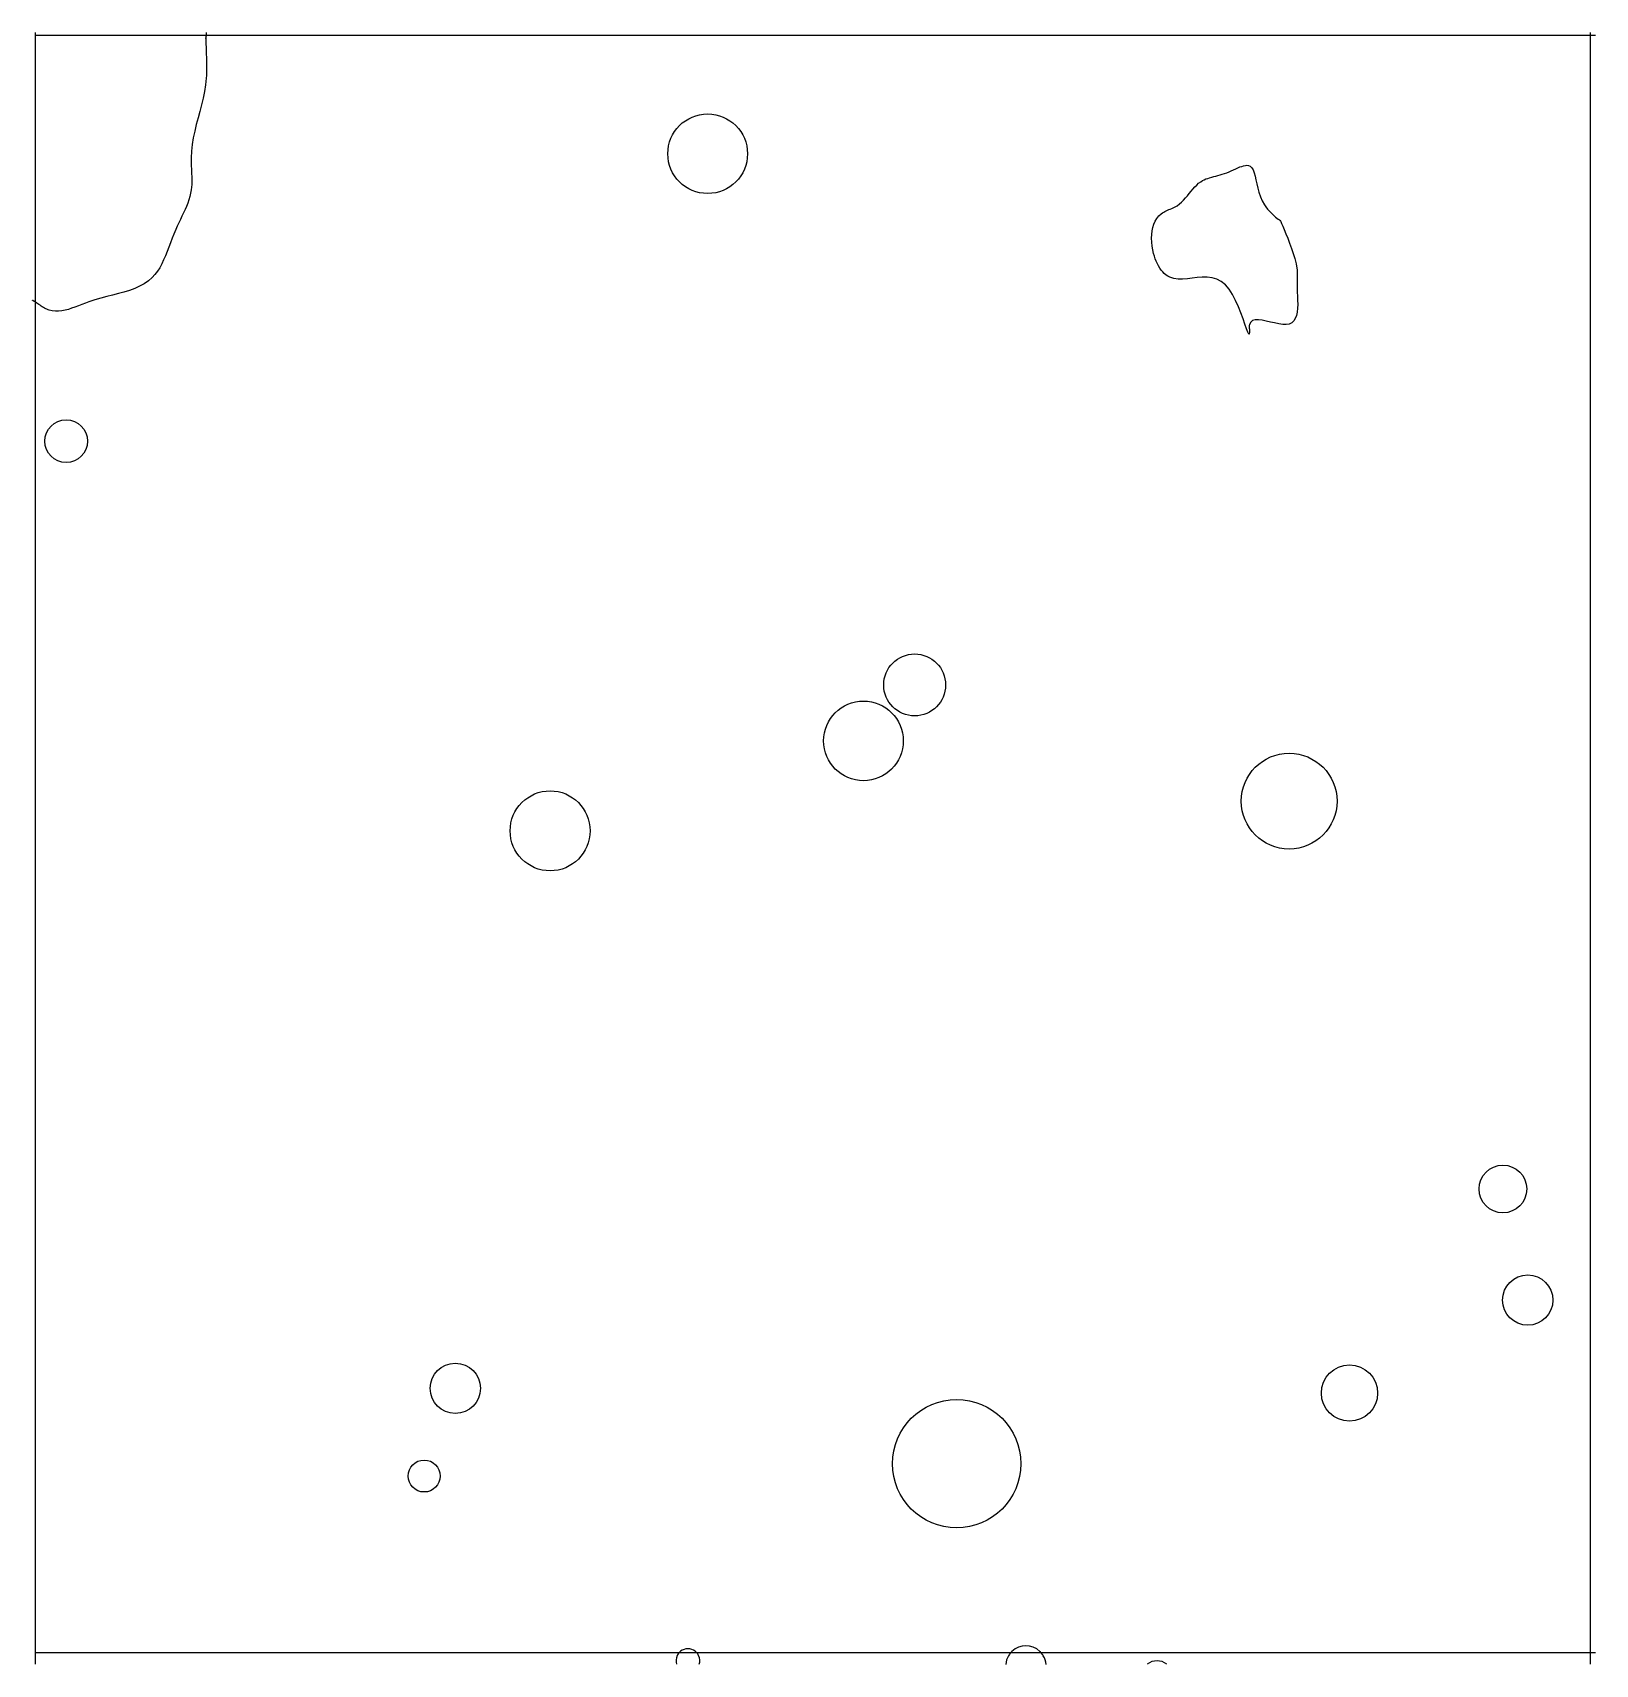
# Model space of a CAD drawing. Extents: x 1.07 to 2.06, y 6.52 to 7.55.
import ezdxf

# ---------------------------------------------------------------- set-up
doc = ezdxf.new("R2010")
doc.units = 0
doc.layers.add('LAYER1', color=7, linetype='CONTINUOUS')
doc.layers.add('LAYER12', color=5, linetype='CONTINUOUS')

msp = doc.modelspace()

# ---------------------------------------------------------------- linework, layer by layer
at = {"layer": 'LAYER1', "color": 7, "linetype": 'CONTINUOUS'}
for points in [[(1.1765, 7.5483), (1.1764, 7.5479), (1.1764, 7.5476), (1.1764, 7.5473), (1.1764, 7.547), (1.1764, 7.5467), (1.1764, 7.5464), (1.1764, 7.5461), (1.1763, 7.5458), (1.1763, 7.5456), (1.1763, 7.5454), (1.1763, 7.5452), (1.1763, 7.545), (1.1763, 7.5448), (1.1763, 7.5447), (1.1763, 7.5446), (1.1763, 7.5445), (1.1763, 7.5445), (1.1763, 7.5445), (1.1763, 7.5446), (1.1763, 7.5446), (1.1763, 7.5447), (1.1763, 7.5448), (1.1763, 7.5449), (1.1763, 7.545)], [(1.1765, 7.5483), (1.1765, 7.5483), (1.1765, 7.5483), (1.1765, 7.5483), (1.1765, 7.5483), (1.1765, 7.5483), (1.1765, 7.5483), (1.1765, 7.5483), (1.1765, 7.5483), (1.1765, 7.5483), (1.1765, 7.5483), (1.1765, 7.5483), (1.1765, 7.5483), (1.1765, 7.5483), (1.1765, 7.5483), (1.1765, 7.5483), (1.1765, 7.5483), (1.1765, 7.5483), (1.1765, 7.5483), (1.1765, 7.5483), (1.1765, 7.5483), (1.1765, 7.5483), (1.1765, 7.5483), (1.1765, 7.5483), (1.1765, 7.5483)], [(1.1765, 7.5483), (1.1765, 7.5483), (1.1765, 7.5483), (1.1765, 7.5483), (1.1765, 7.5483), (1.1765, 7.5483), (1.1765, 7.5483), (1.1765, 7.5483), (1.1765, 7.5483), (1.1765, 7.5483), (1.1765, 7.5483), (1.1765, 7.5483), (1.1765, 7.5483), (1.1765, 7.5483), (1.1765, 7.5483), (1.1765, 7.5483), (1.1765, 7.5483), (1.1765, 7.5483), (1.1765, 7.5483), (1.1765, 7.5483), (1.1765, 7.5483), (1.1765, 7.5483), (1.1765, 7.5483), (1.1765, 7.5483), (1.1765, 7.5483)], [(1.1765, 7.5483), (1.1765, 7.5483), (1.1765, 7.5483), (1.1765, 7.5483), (1.1765, 7.5483), (1.1765, 7.5483), (1.1765, 7.5483), (1.1765, 7.5483), (1.1765, 7.5483), (1.1765, 7.5483), (1.1765, 7.5483), (1.1765, 7.5483), (1.1765, 7.5483), (1.1765, 7.5483), (1.1765, 7.5483), (1.1765, 7.5483), (1.1765, 7.5483), (1.1765, 7.5483), (1.1765, 7.5483), (1.1765, 7.5483), (1.1765, 7.5483), (1.1765, 7.5483), (1.1765, 7.5483), (1.1765, 7.5483), (1.1765, 7.5483)], [(1.1763, 7.545), (1.1763, 7.5446), (1.1763, 7.5441), (1.1763, 7.5436), (1.1763, 7.5432), (1.1763, 7.5427), (1.1763, 7.5423), (1.1763, 7.5418), (1.1763, 7.5414), (1.1763, 7.5409), (1.1763, 7.5404), (1.1764, 7.54), (1.1764, 7.5395), (1.1764, 7.5378), (1.1765, 7.5362), (1.1765, 7.5345), (1.1766, 7.5328), (1.1766, 7.5311), (1.1767, 7.5294), (1.1767, 7.5278), (1.1767, 7.5261), (1.1767, 7.5244), (1.1767, 7.5227), (1.1766, 7.5211), (1.1765, 7.5194), (1.1761, 7.5152), (1.1754, 7.511), (1.1745, 7.5068), (1.1735, 7.5026), (1.1724, 7.4985), (1.1713, 7.4943), (1.1702, 7.4902), (1.1692, 7.486), (1.1683, 7.4818), (1.1676, 7.4776), (1.1671, 7.4733), (1.1669, 7.469), (1.1669, 7.4673), (1.1669, 7.4656), (1.167, 7.4639), (1.1671, 7.4622), (1.1672, 7.4605), (1.1672, 7.4589), (1.1673, 7.4572), (1.1674, 7.4555), (1.1674, 7.4538), (1.1673, 7.4522), (1.1672, 7.4505), (1.167, 7.4489), (1.1666, 7.4468), (1.1661, 7.4446), (1.1655, 7.4425), (1.1648, 7.4405), (1.1639, 7.4384), (1.1631, 7.4363), (1.1621, 7.4342), (1.1611, 7.4322), (1.1601, 7.4301), (1.1591, 7.428), (1.1581, 7.4258), (1.1572, 7.4237), (1.156, 7.4209), (1.1549, 7.4182), (1.1539, 7.4154), (1.1528, 7.4126), (1.1518, 7.4098), (1.1507, 7.4071), (1.1495, 7.4045), (1.1483, 7.402), (1.147, 7.3996), (1.1456, 7.3973), (1.144, 7.3953), (1.1423, 7.3934), (1.1399, 7.3912), (1.1372, 7.3894), (1.1343, 7.3878), (1.1312, 7.3864), (1.1279, 7.3852), (1.1244, 7.3842), (1.1209, 7.3832), (1.1172, 7.3822), (1.1135, 7.3813), (1.1097, 7.3803), (1.106, 7.3792), (1.1022, 7.378), (1.1, 7.3771), (1.0978, 7.3763), (1.0956, 7.3755), (1.0934, 7.3747), (1.0913, 7.3739), (1.0892, 7.3732), (1.0871, 7.3727), (1.085, 7.3723), (1.083, 7.3721), (1.081, 7.372), (1.079, 7.3722), (1.0771, 7.3727), (1.0764, 7.373), (1.0756, 7.3733), (1.0749, 7.3736), (1.0742, 7.374), (1.0735, 7.3744), (1.0727, 7.3748), (1.072, 7.3753), (1.0713, 7.3758), (1.0706, 7.3762), (1.0699, 7.3767), (1.0692, 7.3772), (1.0685, 7.3777)], [(1.1763, 7.545), (1.1763, 7.545), (1.1763, 7.545), (1.1763, 7.545), (1.1763, 7.545), (1.1763, 7.545), (1.1763, 7.545), (1.1763, 7.545), (1.1763, 7.545), (1.1763, 7.545), (1.1763, 7.545), (1.1763, 7.545), (1.1763, 7.545), (1.1763, 7.545), (1.1763, 7.545), (1.1763, 7.545), (1.1763, 7.545), (1.1763, 7.545), (1.1763, 7.545), (1.1763, 7.545), (1.1763, 7.545), (1.1763, 7.545), (1.1763, 7.545), (1.1763, 7.545), (1.1763, 7.545)], [(1.1763, 7.545), (1.1763, 7.545), (1.1763, 7.545), (1.1763, 7.545), (1.1763, 7.545), (1.1763, 7.545), (1.1763, 7.545), (1.1763, 7.545), (1.1763, 7.545), (1.1763, 7.545), (1.1763, 7.545), (1.1763, 7.545), (1.1763, 7.545), (1.1763, 7.545), (1.1763, 7.545), (1.1763, 7.545), (1.1763, 7.545), (1.1763, 7.545), (1.1763, 7.545), (1.1763, 7.545), (1.1763, 7.545), (1.1763, 7.545), (1.1763, 7.545), (1.1763, 7.545), (1.1763, 7.545)], [(1.8368, 7.3587), (1.8366, 7.3575), (1.8362, 7.3576), (1.8356, 7.3588), (1.8348, 7.3609), (1.8338, 7.3638), (1.8326, 7.3672), (1.8313, 7.371), (1.8297, 7.3749), (1.8279, 7.3789), (1.826, 7.3826), (1.8238, 7.386), (1.8215, 7.3888), (1.8188, 7.3909), (1.816, 7.3924), (1.813, 7.3932), (1.8099, 7.3936), (1.8068, 7.3936), (1.8036, 7.3933), (1.8005, 7.393), (1.7974, 7.3926), (1.7944, 7.3923), (1.7915, 7.3923), (1.7888, 7.3927), (1.7862, 7.3935), (1.785, 7.3942), (1.7839, 7.3949), (1.7828, 7.3959), (1.7818, 7.3969), (1.7808, 7.3981), (1.78, 7.3993), (1.7791, 7.4007), (1.7784, 7.4021), (1.7777, 7.4037), (1.7771, 7.4052), (1.7765, 7.4069), (1.776, 7.4085), (1.7755, 7.4109), (1.7751, 7.4133), (1.7748, 7.4158), (1.7747, 7.4182), (1.7748, 7.4206), (1.7751, 7.4229), (1.7755, 7.4251), (1.7762, 7.4271), (1.777, 7.4291), (1.7781, 7.4308), (1.7794, 7.4324), (1.7809, 7.4337), (1.7816, 7.4342), (1.7824, 7.4347), (1.7832, 7.4351), (1.784, 7.4355), (1.7849, 7.4359), (1.7857, 7.4363), (1.7866, 7.4367), (1.7875, 7.4371), (1.7884, 7.4375), (1.7892, 7.4379), (1.7901, 7.4383), (1.7909, 7.4388), (1.7924, 7.4399), (1.7937, 7.441), (1.795, 7.4423), (1.7962, 7.4437), (1.7974, 7.4451), (1.7986, 7.4465), (1.7997, 7.4479), (1.8009, 7.4493), (1.8021, 7.4507), (1.8033, 7.4519), (1.8045, 7.453), (1.8059, 7.454), (1.8069, 7.4547), (1.808, 7.4552), (1.8091, 7.4557), (1.8103, 7.4561), (1.8115, 7.4565), (1.8128, 7.4568), (1.8141, 7.4572), (1.8154, 7.4575), (1.8167, 7.4579), (1.8181, 7.4583), (1.8195, 7.4587), (1.8209, 7.4592), (1.8223, 7.4597), (1.8238, 7.4603), (1.8252, 7.4609), (1.8266, 7.4616), (1.828, 7.4622), (1.8293, 7.4628), (1.8306, 7.4633), (1.8318, 7.4637), (1.833, 7.4641), (1.8341, 7.4643), (1.8351, 7.4644), (1.836, 7.4643), (1.8372, 7.4638), (1.8382, 7.4628), (1.839, 7.4614), (1.8397, 7.4596), (1.8402, 7.4575), (1.8408, 7.4552), (1.8413, 7.4526), (1.8419, 7.45), (1.8426, 7.4473), (1.8436, 7.4445), (1.8447, 7.4418), (1.8462, 7.4393), (1.8471, 7.438), (1.8481, 7.4367), (1.8491, 7.4355), (1.8502, 7.4344), (1.8512, 7.4334), (1.8523, 7.4324), (1.8532, 7.4316), (1.8541, 7.4309), (1.8549, 7.4303), (1.8556, 7.4298), (1.856, 7.4295), (1.8564, 7.4293), (1.8564, 7.4293), (1.8565, 7.4292), (1.8565, 7.4292), (1.8565, 7.4292), (1.8565, 7.4293), (1.8565, 7.4293), (1.8565, 7.4293), (1.8564, 7.4293), (1.8564, 7.4293), (1.8564, 7.4293), (1.8564, 7.4293), (1.8564, 7.4293), (1.8565, 7.4288), (1.8569, 7.4276), (1.8577, 7.4259), (1.8586, 7.4237), (1.8597, 7.4211), (1.8609, 7.4182), (1.8621, 7.4151), (1.8633, 7.4118), (1.8644, 7.4085), (1.8654, 7.4053), (1.8662, 7.4021), (1.8667, 7.3992), (1.8668, 7.3983), (1.8668, 7.3974), (1.8669, 7.3966), (1.8669, 7.3958), (1.8669, 7.395), (1.8669, 7.3942), (1.8668, 7.3934), (1.8668, 7.3925), (1.8668, 7.3917), (1.8668, 7.3909), (1.8668, 7.39), (1.8668, 7.3891), (1.8668, 7.3867), (1.8669, 7.3842), (1.867, 7.3816), (1.8671, 7.379), (1.8672, 7.3764), (1.8671, 7.3739), (1.8668, 7.3715), (1.8664, 7.3694), (1.8657, 7.3675), (1.8648, 7.3659), (1.8635, 7.3647), (1.8619, 7.3639), (1.86, 7.3636), (1.8577, 7.3637), (1.8552, 7.364), (1.8526, 7.3646), (1.8499, 7.3652), (1.8473, 7.3658), (1.8447, 7.3663), (1.8424, 7.3666), (1.8404, 7.3665), (1.8387, 7.3661), (1.8375, 7.3652), (1.8368, 7.3637), (1.8367, 7.3634), (1.8366, 7.363), (1.8366, 7.3625), (1.8366, 7.3621), (1.8366, 7.3617), (1.8366, 7.3612), (1.8367, 7.3608), (1.8367, 7.3603), (1.8367, 7.3599), (1.8367, 7.3595), (1.8368, 7.3591), (1.8368, 7.3587)], [(1.0685, 7.3777), (1.0684, 7.3778), (1.0682, 7.3779), (1.0681, 7.378), (1.068, 7.3781), (1.0678, 7.3782), (1.0677, 7.3782), (1.0676, 7.3783), (1.0675, 7.3784), (1.0674, 7.3785), (1.0673, 7.3785), (1.0672, 7.3786), (1.0671, 7.3786), (1.0669, 7.3788), (1.0668, 7.3789), (1.0666, 7.3789), (1.0666, 7.379), (1.0666, 7.379), (1.0666, 7.379), (1.0666, 7.379), (1.0667, 7.3789), (1.0668, 7.3789), (1.0669, 7.3788), (1.067, 7.3787), (1.0671, 7.3786)], [(1.0671, 7.3786), (1.0671, 7.3786), (1.0671, 7.3786), (1.0671, 7.3786), (1.0671, 7.3786), (1.0671, 7.3786), (1.0671, 7.3786), (1.0671, 7.3786), (1.0671, 7.3786), (1.0671, 7.3786), (1.0671, 7.3786), (1.0671, 7.3786), (1.0671, 7.3786), (1.0671, 7.3786), (1.0671, 7.3786), (1.0671, 7.3786), (1.0671, 7.3786), (1.0671, 7.3786), (1.0671, 7.3786), (1.0671, 7.3786), (1.0671, 7.3786), (1.0671, 7.3786), (1.0671, 7.3786), (1.0671, 7.3786), (1.0671, 7.3786)]]:
    msp.add_lwpolyline(points, dxfattribs=at)
for centre, radius in [((1.4938, 7.4717), 0.0252), ((1.0878, 7.2898), 0.0135), ((1.6248, 7.1356), 0.0196), ((1.5924, 7.1002), 0.0252), ((1.8618, 7.0621), 0.0303), ((1.3941, 7.0433), 0.0253), ((1.9971, 6.8167), 0.0151), ((2.0128, 6.7464), 0.0159), ((1.3341, 6.6906), 0.0159), ((1.9, 6.6876), 0.0178), ((1.6514, 6.6429), 0.0406), ((1.3144, 6.6351), 0.0101)]:
    msp.add_circle(centre, radius, dxfattribs=at)
for centre, radius, start, end in [((1.4813, 6.5183), 0.0075, 51.9315, 128.0677), ((1.6952, 6.5149), 0.0128, 46.2617, 133.7387), ((1.4813, 6.5183), 0.0075, 154.8796, -162.4597), ((1.4813, 6.5183), 0.0075, 136.106, 154.8827), ((1.4813, 6.5183), 0.0075, 128.0677, 136.1042), ((1.4813, 6.5183), 0.0075, 43.894, 51.9316), ((1.4813, 6.5183), 0.0075, 25.12, 43.8916), ((1.4813, 6.5183), 0.0075, -17.5392, 25.1189), ((1.6952, 6.5149), 0.0128, 149.404, 175.3223), ((1.6952, 6.5149), 0.0128, 138.1498, 149.4046), ((1.6952, 6.5149), 0.0128, 133.7387, 138.1519), ((1.6952, 6.5149), 0.0128, 41.8502, 46.2616), ((1.6952, 6.5149), 0.0128, 30.5957, 41.8509), ((1.6952, 6.5149), 0.0128, 4.678, 30.5942), ((1.7782, 6.5081), 0.0101, 51.9002, 128.1003)]:
    msp.add_arc(centre, radius, start, end, dxfattribs=at)
at = {"layer": 'LAYER12', "color": 5, "linetype": 'CONTINUOUS'}
for points in [[(1.0685, 7.545), (1.0685, 7.5483)], [(2.0522, 7.5483), (2.0522, 7.545)], [(1.0685, 7.5465), (1.0685, 7.5465)], [(2.0501, 7.5465), (1.0685, 7.5465)], [(1.0685, 6.5242), (1.0685, 7.545)], [(2.051, 7.5465), (2.0501, 7.5465)], [(2.0556, 7.5465), (2.051, 7.5465)], [(2.0522, 7.545), (2.0522, 6.516)], [(1.0685, 6.5235), (1.0685, 6.5242)], [(1.0685, 6.5235), (1.0685, 6.5235)], [(1.0685, 6.5215), (1.0685, 6.5235)], [(1.0685, 6.5235), (2.0501, 6.5235)], [(1.0685, 6.516), (1.0685, 6.5215)], [(2.0501, 6.5235), (2.0556, 6.5235)]]:
    msp.add_lwpolyline(points, dxfattribs=at)

doc.saveas('drawing.dxf')
